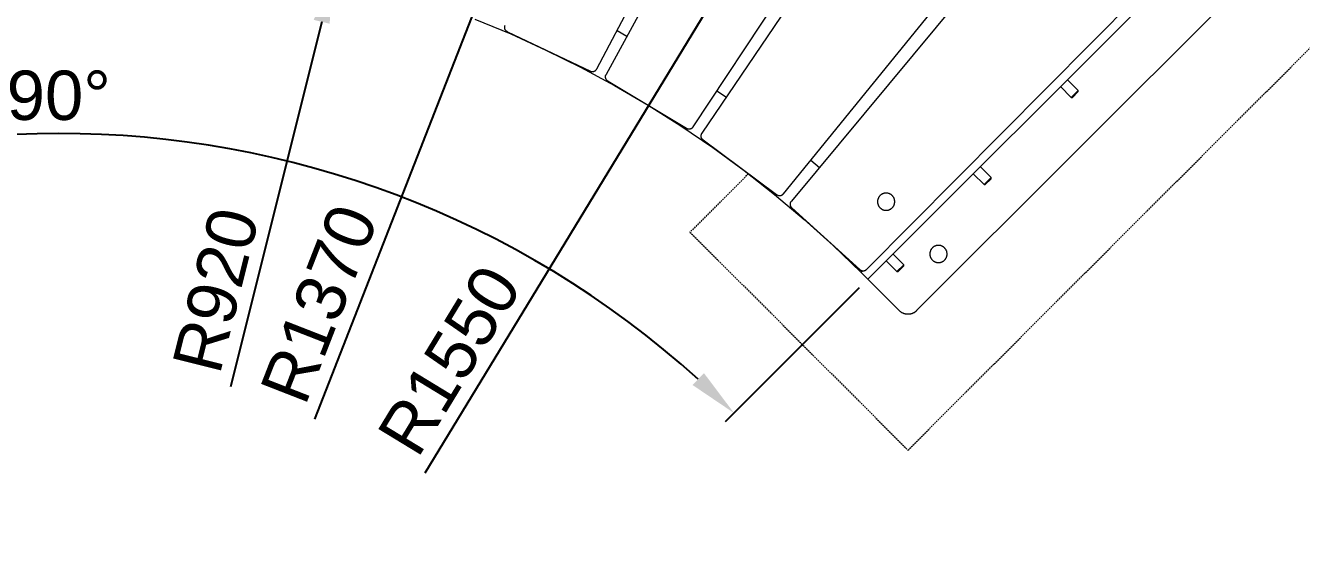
# Model space of a CAD drawing. Header units: millimetres. Extents: x -507 to 4570, y -12 to 3479.
# Drawn here: x 773 to 1808, y 703 to 1133 of the extents above; entities that cross this region are included whole.
import ezdxf

# ---------------------------------------------------------------- set-up
doc = ezdxf.new("R2010")
doc.units = ezdxf.units.MM
doc.linetypes.add('HIDDEN', pattern=[1.905, 1.27, -0.635])
for name, color, linetype, lineweight in [('ZANO_R', 7, 'Continuous', 0), ('ZANO_R_przerywana', 7, 'HIDDEN', 0), ('ZANO_W', 1, 'Continuous', 0)]:
    doc.layers.add(name, color=color, linetype=linetype, lineweight=lineweight)
doc.styles.add('Arial', font='arial.ttf')
doc.styles.get("Standard").update_dxf_attribs({"font": 'ARIALUNI.TTF'})
doc.dimstyles.new('pl i ang', dxfattribs={"dimtxt": 50, "dimasz": 50, "dimexe": 1.25, "dimexo": 0.625, "dimgap": 10, "dimtad": 1, "dimtoh": 1, "dimtxsty": 'Standard', "dimcen": 2.5, "dimclrd": 1, "dimclre": 1, "dimclrt": 1, "dimadec": 0, "dimazin": 0, "dimtfac": 1, "dimtmove": 0, "dimatfit": 3, "dimfxl": 1, "dimarcsym": 1})

# ---------------------------------------------------------------- blocks, each defined once
blk = doc.blocks.new('*D452')
at = {"layer": 'ZANO_W', "color": 1, "lineweight": -2}
for p, q in [((150.6, 920), (259.2, 811.4)), ((1448.9, 920), (1340.3, 811.4))]:
    blk.add_line(p, q, dxfattribs=at)
blk.add_arc((799.7, 270.8), 774.5, 47.9594, 132.0406, dxfattribs=at)
at = {"layer": 'ZANO_W', "color": 1}
for points in [[(276.5, 850.9), (285.7, 841.2), (252.1, 818.5)], [(1313.8, 841.2), (1323, 850.9), (1347.4, 818.5)]]:
    blk.add_solid(points, dxfattribs=at)
at = {"layer": 'ZANO_W', "color": 1, "insert": (799.7, 1076), "char_height": 40, "attachment_point": 5, "style": 'Arial'}
blk.add_mtext('90%%d', dxfattribs=at)
blk = doc.blocks.new('*D453')
at = {"layer": 'ZANO_W', "color": 1, "lineweight": -2}
blk.add_line((1013, 1135.9), (939, 839.8), dxfattribs=at)
at = {"layer": 'ZANO_W', "color": 1}
blk.add_solid([(1019.4, 1134.3), (1006.5, 1137.5), (1022.7, 1174.7)], dxfattribs=at)
at = {"layer": 'ZANO_W', "color": 1, "insert": (927.2, 918.2), "char_height": 40, "attachment_point": 5, "rotation": 75.9775, "style": 'Arial'}
blk.add_mtext('R920', dxfattribs=at)
blk = doc.blocks.new('*D454')
at = {"layer": 'ZANO_W', "color": 1, "lineweight": -2}
blk.add_line((1283.3, 1521.1), (1007.1, 813.4), dxfattribs=at)
at = {"layer": 'ZANO_W', "color": 1}
blk.add_solid([(1289.5, 1518.7), (1277, 1523.6), (1297.8, 1558.4)], dxfattribs=at)
at = {"layer": 'ZANO_W', "color": 1, "insert": (1011, 907.2), "char_height": 40, "attachment_point": 5, "rotation": 68.6823, "style": 'Arial'}
blk.add_mtext('R1370', dxfattribs=at)
blk = doc.blocks.new('*D455')
at = {"layer": 'ZANO_W', "color": 1, "lineweight": -2}
blk.add_line((1584.8, 1571.8), (1096.5, 769.7), dxfattribs=at)
at = {"layer": 'ZANO_W', "color": 1}
blk.add_solid([(1590.5, 1568.4), (1579.1, 1575.3), (1605.6, 1606)], dxfattribs=at)
at = {"layer": 'ZANO_W', "color": 1, "insert": (1116.7, 861.4), "char_height": 40, "attachment_point": 5, "rotation": 58.6713, "style": 'Arial'}
blk.add_mtext('R1550', dxfattribs=at)

msp = doc.modelspace()

# ---------------------------------------------------------------- linework, layer by layer
at = {"layer": 'ZANO_R'}
for p, q in [((1236.1, 1097.7), (1442.5, 1489.1)), ((1454.5, 1482.1), (1243.7, 1093.1)), ((1314.3, 1050.8), (1558.2, 1419.9)), ((1569.4, 1411.8), (1321.4, 1045.5)), ((1387.5, 996.4), (1666.5, 1339.7)), ((1676.9, 1330.6), (1394, 990.4)), ((1454.9, 935), (1766.4, 1249.2)), ((1774.1, 1245.2), (1463, 934.1)), ((1495.5, 901.6), (1799.6, 1205.6)), ((1137.3, 1138), (1166.3, 1126)), ((1161.4, 1131.9), (1161.5, 1132.1)), ((1161.4, 1131.8), (1161.4, 1131.9)), ((1161.4, 1131.7), (1161.4, 1131.8)), ((1161.4, 1131.5), (1161.4, 1131.7)), ((1161.4, 1131.4), (1161.4, 1131.5)), ((1161.4, 1131.3), (1161.4, 1131.4)), ((1161.4, 1131.1), (1161.4, 1131.3)), ((1161.4, 1131), (1161.4, 1131.1)), ((1161.4, 1130.8), (1161.4, 1131)), ((1161.4, 1130.7), (1161.4, 1130.8)), ((1161.5, 1130.6), (1161.4, 1130.7)), ((1161.5, 1132.4), (1161.6, 1132.5)), ((1161.5, 1132.2), (1161.5, 1132.4)), ((1161.5, 1132.1), (1161.5, 1132.2)), ((1161.5, 1130.4), (1161.5, 1130.6)), ((1161.5, 1130.3), (1161.5, 1130.4)), ((1161.6, 1130.2), (1161.5, 1130.3)), ((1161.6, 1132.6), (1161.7, 1132.8)), ((1161.6, 1132.5), (1161.6, 1132.6)), ((1161.6, 1130), (1161.6, 1130.2)), ((1161.7, 1129.9), (1161.6, 1130)), ((1161.7, 1132.8), (1161.7, 1132.9)), ((1161.7, 1129.8), (1161.7, 1129.9)), ((1161.8, 1129.6), (1161.7, 1129.8)), ((1161.8, 1129.5), (1161.8, 1129.6)), ((1161.9, 1129.4), (1161.8, 1129.5)), ((1162, 1129.3), (1161.9, 1129.4)), ((1162, 1129.2), (1162, 1129.3)), ((1162.1, 1129), (1162, 1129.2)), ((1162.2, 1128.9), (1162.1, 1129)), ((1162.3, 1128.8), (1162.2, 1128.9)), ((1162.4, 1128.7), (1162.3, 1128.8)), ((1162.5, 1128.6), (1162.4, 1128.7)), ((1162.6, 1128.5), (1162.5, 1128.6)), ((1162.7, 1128.4), (1162.6, 1128.5)), ((1162.8, 1128.3), (1162.7, 1128.4)), ((1162.9, 1128.2), (1162.8, 1128.3)), ((1163, 1128.1), (1162.9, 1128.2)), ((1163.1, 1128.1), (1163, 1128.1)), ((1252.5, 1128.7), (1260.6, 1124.3)), ((1163.2, 1128), (1163.1, 1128.1)), ((1163.3, 1127.9), (1163.2, 1128)), ((1163.4, 1127.8), (1163.3, 1127.9)), ((1163.6, 1127.8), (1163.4, 1127.8)), ((1163.7, 1127.7), (1163.6, 1127.8)), ((1163.7, 1127.7), (1230.9, 1095.9)), ((1166.3, 1126), (1194.9, 1113)), ((1194.9, 1113), (1223, 1099)), ((1223, 1099), (1250.6, 1084.1)), ((1235.7, 1097), (1235.8, 1097.1)), ((1235.8, 1097.1), (1235.9, 1097.2)), ((1235.9, 1097.3), (1236, 1097.5)), ((1235.9, 1097.2), (1235.9, 1097.3)), ((1236, 1097.5), (1236.1, 1097.6)), ((1236.1, 1097.6), (1236.1, 1097.7)), ((1230.9, 1095.9), (1231, 1095.9)), ((1231, 1095.9), (1231.1, 1095.8)), ((1231.1, 1095.8), (1231.3, 1095.8)), ((1231.3, 1095.8), (1231.4, 1095.7)), ((1231.4, 1095.7), (1231.5, 1095.7)), ((1231.5, 1095.7), (1231.7, 1095.7)), ((1231.7, 1095.7), (1231.8, 1095.6)), ((1231.8, 1095.6), (1232, 1095.6)), ((1232, 1095.6), (1232.1, 1095.6)), ((1232.1, 1095.6), (1232.2, 1095.6)), ((1232.2, 1095.6), (1232.4, 1095.6)), ((1232.4, 1095.6), (1232.5, 1095.6)), ((1232.5, 1095.6), (1232.6, 1095.6)), ((1232.6, 1095.6), (1232.8, 1095.6)), ((1232.8, 1095.6), (1232.9, 1095.6)), ((1232.9, 1095.6), (1233.1, 1095.6)), ((1233.1, 1095.6), (1233.2, 1095.6)), ((1233.2, 1095.6), (1233.3, 1095.6)), ((1233.3, 1095.6), (1233.5, 1095.7)), ((1233.5, 1095.7), (1233.6, 1095.7)), ((1233.6, 1095.7), (1233.7, 1095.7)), ((1233.7, 1095.7), (1233.9, 1095.8)), ((1233.9, 1095.8), (1234, 1095.8)), ((1234, 1095.8), (1234.1, 1095.9)), ((1234.1, 1095.9), (1234.3, 1095.9)), ((1234.3, 1095.9), (1234.4, 1096)), ((1234.4, 1096), (1234.5, 1096)), ((1234.5, 1096), (1234.6, 1096.1)), ((1234.6, 1096.1), (1234.7, 1096.2)), ((1234.7, 1096.2), (1234.9, 1096.3)), ((1234.9, 1096.3), (1235, 1096.3)), ((1235, 1096.3), (1235.1, 1096.4)), ((1235.1, 1096.4), (1235.2, 1096.5)), ((1235.2, 1096.5), (1235.3, 1096.6)), ((1235.3, 1096.6), (1235.4, 1096.7)), ((1235.4, 1096.7), (1235.5, 1096.8)), ((1235.5, 1096.8), (1235.6, 1096.9)), ((1235.6, 1096.9), (1235.7, 1097)), ((1243.2, 1091.7), (1243.3, 1091.8)), ((1243.2, 1091.5), (1243.2, 1091.7)), ((1243.2, 1091.4), (1243.2, 1091.5)), ((1243.2, 1091.2), (1243.2, 1091.4)), ((1243.2, 1091.1), (1243.2, 1091.2)), ((1243.2, 1091), (1243.2, 1091.1)), ((1243.2, 1090.8), (1243.2, 1091)), ((1243.3, 1090.7), (1243.2, 1090.8)), ((1243.3, 1092.2), (1243.4, 1092.3)), ((1243.3, 1092.1), (1243.3, 1092.2)), ((1243.3, 1091.9), (1243.3, 1092.1)), ((1243.3, 1091.8), (1243.3, 1091.9)), ((1243.3, 1090.6), (1243.3, 1090.7)), ((1243.3, 1090.4), (1243.3, 1090.6)), ((1243.3, 1090.3), (1243.3, 1090.4)), ((1243.4, 1090.2), (1243.3, 1090.3)), ((1243.4, 1092.5), (1243.5, 1092.6)), ((1243.4, 1092.3), (1243.4, 1092.5)), ((1243.4, 1090), (1243.4, 1090.2)), ((1243.4, 1089.9), (1243.4, 1090)), ((1243.5, 1089.8), (1243.4, 1089.9)), ((1243.5, 1092.7), (1243.6, 1092.9)), ((1243.5, 1092.6), (1243.5, 1092.7)), ((1243.5, 1089.6), (1243.5, 1089.8)), ((1243.6, 1089.5), (1243.5, 1089.6)), ((1243.6, 1093), (1243.7, 1093.1)), ((1243.6, 1092.9), (1243.6, 1093)), ((1243.7, 1089.4), (1243.6, 1089.5)), ((1243.7, 1089.3), (1243.7, 1089.4)), ((1243.8, 1089.1), (1243.7, 1089.3)), ((1243.9, 1089), (1243.8, 1089.1)), ((1244, 1088.9), (1243.9, 1089)), ((1244, 1088.8), (1244, 1088.9)), ((1244.1, 1088.7), (1244, 1088.8)), ((1244.2, 1088.6), (1244.1, 1088.7)), ((1244.3, 1088.5), (1244.2, 1088.6)), ((1244.4, 1088.4), (1244.3, 1088.5)), ((1244.5, 1088.3), (1244.4, 1088.4)), ((1244.6, 1088.2), (1244.5, 1088.3)), ((1244.7, 1088.1), (1244.6, 1088.2)), ((1244.8, 1088), (1244.7, 1088.1)), ((1244.9, 1087.9), (1244.8, 1088)), ((1245, 1087.8), (1244.9, 1087.9)), ((1245.2, 1087.8), (1245, 1087.8)), ((1245.2, 1087.8), (1308.9, 1049.5)), ((1626.6, 1080.2), (1617.9, 1088.9)), ((1250.6, 1084.1), (1277.8, 1068.2)), ((1333.6, 1080), (1341.3, 1074.8)), ((1612.2, 1083.3), (1620.9, 1074.6)), ((1626.6, 1080.2), (1620.9, 1074.6)), ((1621.9, 1074.6), (1626.6, 1079.3)), ((1626.6, 1079.3), (1626.6, 1080.2)), ((1277.8, 1068.2), (1304.3, 1051.4)), ((1620.9, 1074.6), (1621.9, 1074.6)), ((1304.3, 1051.4), (1330.3, 1033.8)), ((1308.9, 1049.5), (1309, 1049.5)), ((1309, 1049.5), (1309.2, 1049.4)), ((1309.2, 1049.4), (1309.3, 1049.3)), ((1309.3, 1049.3), (1309.4, 1049.3)), ((1309.4, 1049.3), (1309.5, 1049.2)), ((1309.5, 1049.2), (1309.7, 1049.2)), ((1309.7, 1049.2), (1309.8, 1049.1)), ((1309.8, 1049.1), (1309.9, 1049.1)), ((1309.9, 1049.1), (1310.1, 1049.1)), ((1310.1, 1049.1), (1310.2, 1049)), ((1310.2, 1049), (1310.3, 1049)), ((1310.3, 1049), (1310.5, 1049)), ((1310.5, 1049), (1310.6, 1049)), ((1310.6, 1049), (1310.8, 1049)), ((1310.8, 1049), (1310.9, 1049)), ((1310.9, 1049), (1311, 1049)), ((1311, 1049), (1311.2, 1049)), ((1311.2, 1049), (1311.3, 1049)), ((1311.3, 1049), (1311.5, 1049)), ((1311.5, 1049), (1311.6, 1049)), ((1311.6, 1049), (1311.7, 1049)), ((1311.7, 1049), (1311.9, 1049.1)), ((1311.9, 1049.1), (1312, 1049.1)), ((1312, 1049.1), (1312.1, 1049.1)), ((1312.1, 1049.1), (1312.3, 1049.2)), ((1312.3, 1049.2), (1312.4, 1049.2)), ((1312.4, 1049.2), (1312.5, 1049.3)), ((1312.5, 1049.3), (1312.7, 1049.3)), ((1312.7, 1049.3), (1312.8, 1049.4)), ((1312.8, 1049.4), (1312.9, 1049.5)), ((1312.9, 1049.5), (1313, 1049.5)), ((1313, 1049.5), (1313.1, 1049.6)), ((1313.1, 1049.6), (1313.3, 1049.7)), ((1313.3, 1049.7), (1313.4, 1049.8)), ((1313.4, 1049.8), (1313.5, 1049.8)), ((1313.5, 1049.8), (1313.6, 1049.9)), ((1313.6, 1049.9), (1313.7, 1050)), ((1313.7, 1050), (1313.8, 1050.1)), ((1313.8, 1050.1), (1313.9, 1050.2)), ((1313.9, 1050.2), (1314, 1050.3)), ((1314, 1050.3), (1314.1, 1050.4)), ((1314.1, 1050.4), (1314.2, 1050.5)), ((1314.2, 1050.7), (1314.3, 1050.8)), ((1314.2, 1050.5), (1314.2, 1050.7)), ((1321.2, 1045.2), (1321.3, 1045.3)), ((1321.3, 1045.3), (1321.4, 1045.5)), ((1320.7, 1043.8), (1320.8, 1043.9)), ((1320.7, 1043.7), (1320.7, 1043.8)), ((1320.7, 1043.5), (1320.7, 1043.7)), ((1320.7, 1043.4), (1320.7, 1043.5)), ((1320.7, 1043.2), (1320.7, 1043.4)), ((1320.7, 1043.1), (1320.7, 1043.2)), ((1320.7, 1043), (1320.7, 1043.1)), ((1320.7, 1042.8), (1320.7, 1043)), ((1320.7, 1042.7), (1320.7, 1042.8)), ((1320.8, 1042.6), (1320.7, 1042.7)), ((1320.8, 1044.2), (1320.9, 1044.3)), ((1320.8, 1044.1), (1320.8, 1044.2)), ((1320.8, 1043.9), (1320.8, 1044.1)), ((1320.8, 1042.4), (1320.8, 1042.6)), ((1320.8, 1042.3), (1320.8, 1042.4)), ((1320.8, 1042.1), (1320.8, 1042.3)), ((1320.9, 1042), (1320.8, 1042.1)), ((1320.9, 1044.6), (1321, 1044.7)), ((1320.9, 1044.5), (1320.9, 1044.6)), ((1320.9, 1044.3), (1320.9, 1044.5)), ((1320.9, 1041.9), (1320.9, 1042)), ((1321, 1041.8), (1320.9, 1041.9)), ((1321, 1044.7), (1321.1, 1044.9)), ((1321, 1041.6), (1321, 1041.8)), ((1321.1, 1041.5), (1321, 1041.6)), ((1321.1, 1045), (1321.2, 1045.1)), ((1321.1, 1044.9), (1321.1, 1045)), ((1321.2, 1041.4), (1321.1, 1041.5)), ((1321.2, 1045.1), (1321.2, 1045.2)), ((1321.2, 1041.3), (1321.2, 1041.4)), ((1321.3, 1041.1), (1321.2, 1041.3)), ((1321.4, 1041), (1321.3, 1041.1)), ((1321.4, 1040.9), (1321.4, 1041)), ((1321.5, 1040.8), (1321.4, 1040.9)), ((1321.6, 1040.7), (1321.5, 1040.8)), ((1321.7, 1040.6), (1321.6, 1040.7)), ((1321.8, 1040.5), (1321.7, 1040.6)), ((1321.9, 1040.4), (1321.8, 1040.5)), ((1322, 1040.3), (1321.9, 1040.4)), ((1322.1, 1040.2), (1322, 1040.3)), ((1322.2, 1040.1), (1322.1, 1040.2)), ((1322.3, 1040), (1322.2, 1040.1)), ((1322.3, 1040), (1382, 995.7)), ((1330.3, 1033.8), (1355.6, 1015.2)), ((1355.6, 1015.2), (1380.3, 995.8)), ((1409.6, 1023.6), (1416.7, 1017.7)), ((1555.9, 1009.5), (1547.2, 1018.2)), ((1541.5, 1012.6), (1550.2, 1003.9)), ((1555.9, 1009.5), (1550.2, 1003.9)), ((1551.2, 1003.9), (1555.9, 1008.6)), ((1555.9, 1008.6), (1555.9, 1009.5)), ((1380.3, 995.8), (1404.4, 975.6)), ((1382, 995.7), (1382.1, 995.6)), ((1382.1, 995.6), (1382.2, 995.5)), ((1382.2, 995.5), (1382.3, 995.5)), ((1382.3, 995.5), (1382.5, 995.4)), ((1382.5, 995.4), (1382.6, 995.3)), ((1382.6, 995.3), (1382.7, 995.3)), ((1382.7, 995.3), (1382.8, 995.2)), ((1382.8, 995.2), (1383, 995.2)), ((1383, 995.2), (1383.1, 995.1)), ((1383.1, 995.1), (1383.2, 995.1)), ((1383.2, 995.1), (1383.4, 995)), ((1383.4, 995), (1383.5, 995)), ((1383.5, 995), (1383.6, 995)), ((1383.6, 995), (1383.8, 994.9)), ((1383.8, 994.9), (1383.9, 994.9)), ((1383.9, 994.9), (1384.1, 994.9)), ((1384.1, 994.9), (1384.2, 994.9)), ((1384.2, 994.9), (1384.3, 994.9)), ((1384.3, 994.9), (1384.5, 994.9)), ((1384.5, 994.9), (1384.6, 994.9)), ((1384.6, 994.9), (1384.7, 994.9)), ((1384.7, 994.9), (1384.9, 994.9)), ((1384.9, 994.9), (1385, 994.9)), ((1385, 994.9), (1385.2, 995)), ((1385.2, 995), (1385.3, 995)), ((1385.3, 995), (1385.4, 995)), ((1385.4, 995), (1385.6, 995.1)), ((1385.6, 995.1), (1385.7, 995.1)), ((1385.7, 995.1), (1385.8, 995.2)), ((1385.8, 995.2), (1386, 995.2)), ((1386, 995.2), (1386.1, 995.3)), ((1386.1, 995.3), (1386.2, 995.3)), ((1386.2, 995.3), (1386.3, 995.4)), ((1386.3, 995.4), (1386.4, 995.5)), ((1386.4, 995.5), (1386.6, 995.5)), ((1386.6, 995.5), (1386.7, 995.6)), ((1386.7, 995.6), (1386.8, 995.7)), ((1386.8, 995.7), (1386.9, 995.8)), ((1386.9, 995.8), (1387, 995.9)), ((1387, 995.9), (1387.1, 996)), ((1387.1, 996), (1387.2, 996.1)), ((1387.2, 996.1), (1387.3, 996.2)), ((1387.3, 996.2), (1387.4, 996.3)), ((1387.4, 996.3), (1387.5, 996.4)), ((1464.8, 993.6), (1464.7, 993.4)), ((1464.9, 993.8), (1464.8, 993.6)), ((1465.1, 994), (1464.9, 993.8)), ((1465.2, 994.2), (1465.1, 994)), ((1465.4, 994.4), (1465.2, 994.2)), ((1465.5, 994.5), (1465.4, 994.4)), ((1465.7, 994.7), (1465.5, 994.5)), ((1465.8, 994.9), (1465.7, 994.7)), ((1466, 995.1), (1465.8, 994.9)), ((1466.2, 995.2), (1466, 995.1)), ((1466.4, 995.4), (1466.2, 995.2)), ((1466.6, 995.5), (1466.4, 995.4)), ((1466.8, 995.7), (1466.6, 995.5)), ((1467, 995.8), (1466.8, 995.7)), ((1467.2, 995.9), (1467, 995.8)), ((1467.4, 996.1), (1467.2, 995.9)), ((1467.6, 996.2), (1467.4, 996.1)), ((1467.8, 996.3), (1467.6, 996.2)), ((1468, 996.4), (1467.8, 996.3)), ((1468.3, 996.5), (1468, 996.4)), ((1468.5, 996.6), (1468.3, 996.5)), ((1468.7, 996.6), (1468.5, 996.6)), ((1469, 996.7), (1468.7, 996.6)), ((1469.2, 996.8), (1469, 996.7)), ((1469.4, 996.8), (1469.2, 996.8)), ((1469.7, 996.9), (1469.4, 996.8)), ((1469.9, 996.9), (1469.7, 996.9)), ((1470.1, 996.9), (1469.9, 996.9)), ((1470.4, 996.9), (1470.1, 996.9)), ((1470.6, 997), (1470.4, 996.9)), ((1470.9, 997), (1470.6, 997)), ((1471.1, 996.9), (1470.9, 997)), ((1471.4, 996.9), (1471.1, 996.9)), ((1471.6, 996.9), (1471.4, 996.9)), ((1471.8, 996.9), (1471.6, 996.9)), ((1472.1, 996.8), (1471.8, 996.9)), ((1472.3, 996.8), (1472.1, 996.8)), ((1472.6, 996.7), (1472.3, 996.8)), ((1472.8, 996.7), (1472.6, 996.7)), ((1473, 996.6), (1472.8, 996.7)), ((1473.3, 996.5), (1473, 996.6)), ((1473.5, 996.4), (1473.3, 996.5)), ((1473.7, 996.3), (1473.5, 996.4)), ((1473.9, 996.2), (1473.7, 996.3)), ((1474.1, 996.1), (1473.9, 996.2)), ((1474.3, 996), (1474.1, 996.1)), ((1474.6, 995.9), (1474.3, 996)), ((1474.8, 995.7), (1474.6, 995.9)), ((1475, 995.6), (1474.8, 995.7)), ((1475.1, 995.4), (1475, 995.6)), ((1475.3, 995.3), (1475.1, 995.4)), ((1475.5, 995.1), (1475.3, 995.3)), ((1475.7, 995), (1475.5, 995.1)), ((1475.9, 994.8), (1475.7, 995)), ((1476, 994.6), (1475.9, 994.8)), ((1476.2, 994.4), (1476, 994.6)), ((1476.3, 994.2), (1476.2, 994.4)), ((1476.5, 994), (1476.3, 994.2)), ((1476.6, 993.8), (1476.5, 994)), ((1476.8, 993.6), (1476.6, 993.8)), ((1476.9, 993.4), (1476.8, 993.6)), ((1550.2, 1003.9), (1551.2, 1003.9)), ((1393.1, 988.5), (1393.2, 988.7)), ((1393.1, 988.4), (1393.1, 988.5)), ((1393.1, 988.3), (1393.1, 988.4)), ((1393.1, 988.1), (1393.1, 988.3)), ((1393.1, 988), (1393.1, 988.1)), ((1393.1, 987.8), (1393.1, 988)), ((1393.1, 987.7), (1393.1, 987.8)), ((1393.1, 987.6), (1393.1, 987.7)), ((1393.1, 987.4), (1393.1, 987.6)), ((1393.1, 987.3), (1393.1, 987.4)), ((1393.1, 987.2), (1393.1, 987.3)), ((1393.2, 987), (1393.1, 987.2)), ((1393.2, 988.9), (1393.3, 989.1)), ((1393.2, 988.8), (1393.2, 988.9)), ((1393.2, 988.7), (1393.2, 988.8)), ((1393.2, 986.9), (1393.2, 987)), ((1393.2, 986.7), (1393.2, 986.9)), ((1393.3, 986.6), (1393.2, 986.7)), ((1393.3, 989.2), (1393.4, 989.3)), ((1393.3, 989.1), (1393.3, 989.2)), ((1393.3, 986.5), (1393.3, 986.6)), ((1393.4, 986.4), (1393.3, 986.5)), ((1393.4, 989.5), (1393.5, 989.6)), ((1393.4, 989.3), (1393.4, 989.5)), ((1393.4, 986.2), (1393.4, 986.4)), ((1393.5, 986.1), (1393.4, 986.2)), ((1393.5, 989.7), (1393.6, 989.8)), ((1393.5, 989.6), (1393.5, 989.7)), ((1393.5, 986), (1393.5, 986.1)), ((1393.6, 985.9), (1393.5, 986)), ((1393.6, 989.8), (1393.7, 989.9)), ((1393.7, 985.7), (1393.6, 985.9)), ((1393.7, 989.9), (1393.8, 990.1)), ((1393.8, 985.6), (1393.7, 985.7)), ((1393.8, 990.2), (1393.9, 990.3)), ((1393.8, 990.1), (1393.8, 990.2)), ((1393.8, 985.5), (1393.8, 985.6)), ((1393.9, 985.4), (1393.8, 985.5)), ((1393.9, 990.3), (1394, 990.4)), ((1394, 985.3), (1393.9, 985.4)), ((1394.1, 985.2), (1394, 985.3)), ((1394.2, 985.1), (1394.1, 985.2)), ((1394.3, 985), (1394.2, 985.1)), ((1394.4, 984.9), (1394.3, 985)), ((1394.4, 984.9), (1449.4, 934.9)), ((1463.9, 991.1), (1463.8, 990.8)), ((1463.8, 990.8), (1463.8, 990.6)), ((1463.8, 990.6), (1463.8, 990.3)), ((1463.8, 990.3), (1463.8, 990.1)), ((1463.8, 990.1), (1463.8, 989.9)), ((1463.8, 989.9), (1463.8, 989.6)), ((1463.8, 989.6), (1463.8, 989.4)), ((1463.8, 989.4), (1463.8, 989.1)), ((1463.8, 989.1), (1463.9, 988.9)), ((1464, 991.5), (1463.9, 991.3)), ((1463.9, 991.3), (1463.9, 991.1)), ((1463.9, 988.9), (1463.9, 988.6)), ((1463.9, 988.6), (1464, 988.4)), ((1464.1, 992), (1464, 991.8)), ((1464, 991.8), (1464, 991.5)), ((1464, 988.4), (1464, 988.2)), ((1464, 988.2), (1464.1, 987.9)), ((1464.2, 992.2), (1464.1, 992)), ((1464.1, 987.9), (1464.2, 987.7)), ((1464.3, 992.5), (1464.2, 992.2)), ((1464.2, 987.7), (1464.2, 987.5)), ((1464.2, 987.5), (1464.3, 987.3)), ((1464.4, 992.7), (1464.3, 992.5)), ((1464.3, 987.3), (1464.4, 987)), ((1464.5, 992.9), (1464.4, 992.7)), ((1464.4, 987), (1464.5, 986.8)), ((1464.6, 993.1), (1464.5, 992.9)), ((1464.5, 986.8), (1464.6, 986.6)), ((1464.7, 993.4), (1464.6, 993.1)), ((1464.6, 986.6), (1464.8, 986.4)), ((1464.8, 986.4), (1464.9, 986.2)), ((1464.9, 986.2), (1465, 986)), ((1465, 986), (1465.2, 985.8)), ((1465.2, 985.8), (1465.3, 985.6)), ((1465.3, 985.6), (1465.5, 985.4)), ((1465.5, 985.4), (1465.6, 985.2)), ((1465.6, 985.2), (1465.8, 985)), ((1465.8, 985), (1466, 984.9)), ((1466, 984.9), (1466.2, 984.7)), ((1466.2, 984.7), (1466.3, 984.6)), ((1466.3, 984.6), (1466.5, 984.4)), ((1466.5, 984.4), (1466.7, 984.3)), ((1466.7, 984.3), (1466.9, 984.1)), ((1466.9, 984.1), (1467.1, 984)), ((1467.1, 984), (1467.3, 983.9)), ((1467.3, 983.9), (1467.6, 983.7)), ((1467.6, 983.7), (1467.8, 983.6)), ((1467.8, 983.6), (1468, 983.5)), ((1468, 983.5), (1468.2, 983.4)), ((1468.2, 983.4), (1468.4, 983.4)), ((1468.4, 983.4), (1468.7, 983.3)), ((1468.7, 983.3), (1468.9, 983.2)), ((1468.9, 983.2), (1469.1, 983.2)), ((1472.5, 983.2), (1472.7, 983.2)), ((1472.7, 983.2), (1473, 983.3)), ((1473, 983.3), (1473.2, 983.4)), ((1473.2, 983.4), (1473.4, 983.5)), ((1473.4, 983.5), (1473.7, 983.6)), ((1473.7, 983.6), (1473.9, 983.7)), ((1473.9, 983.7), (1474.1, 983.8)), ((1474.1, 983.8), (1474.3, 983.9)), ((1474.3, 983.9), (1474.5, 984)), ((1474.5, 984), (1474.7, 984.2)), ((1474.7, 984.2), (1474.9, 984.3)), ((1474.9, 984.3), (1475.1, 984.4)), ((1475.1, 984.4), (1475.3, 984.6)), ((1475.3, 984.6), (1475.5, 984.8)), ((1475.5, 984.8), (1475.7, 984.9)), ((1475.7, 984.9), (1475.8, 985.1)), ((1475.8, 985.1), (1476, 985.3)), ((1476, 985.3), (1476.2, 985.5)), ((1476.2, 985.5), (1476.3, 985.6)), ((1476.3, 985.6), (1476.5, 985.8)), ((1476.5, 985.8), (1476.6, 986)), ((1476.6, 986), (1476.7, 986.2)), ((1476.7, 986.2), (1476.9, 986.5)), ((1477, 993.2), (1476.9, 993.4)), ((1476.9, 986.5), (1477, 986.7)), ((1477.1, 993), (1477, 993.2)), ((1477, 986.7), (1477.1, 986.9)), ((1477.2, 992.8), (1477.1, 993)), ((1477.1, 986.9), (1477.2, 987.1)), ((1477.3, 992.5), (1477.2, 992.8)), ((1477.2, 987.1), (1477.3, 987.3)), ((1477.4, 992.3), (1477.3, 992.5)), ((1477.3, 987.3), (1477.4, 987.5)), ((1477.5, 992.1), (1477.4, 992.3)), ((1477.4, 987.8), (1477.5, 988)), ((1477.4, 987.5), (1477.4, 987.8)), ((1477.5, 991.8), (1477.5, 992.1)), ((1477.6, 991.6), (1477.5, 991.8)), ((1477.5, 988), (1477.6, 988.2)), ((1477.6, 991.4), (1477.6, 991.6)), ((1477.7, 991.1), (1477.6, 991.4)), ((1477.6, 988.5), (1477.7, 988.7)), ((1477.6, 988.2), (1477.6, 988.5)), ((1477.7, 990.9), (1477.7, 991.1)), ((1477.8, 990.7), (1477.7, 990.9)), ((1477.7, 989), (1477.8, 989.2)), ((1477.7, 988.7), (1477.7, 989)), ((1477.8, 990.4), (1477.8, 990.7)), ((1477.8, 990.2), (1477.8, 990.4)), ((1477.8, 989.9), (1477.8, 990.2)), ((1477.8, 989.7), (1477.8, 989.9)), ((1477.8, 989.4), (1477.8, 989.7)), ((1477.8, 989.2), (1477.8, 989.4)), ((1404.4, 975.6), (1427.7, 954.5)), ((1469.1, 983.2), (1469.4, 983.1)), ((1469.4, 983.1), (1469.6, 983.1)), ((1469.6, 983.1), (1469.9, 983)), ((1469.9, 983), (1470.1, 983)), ((1470.1, 983), (1470.3, 983)), ((1470.3, 983), (1470.6, 983)), ((1470.6, 983), (1470.8, 983)), ((1470.8, 983), (1471.1, 983)), ((1471.1, 983), (1471.3, 983)), ((1471.3, 983), (1471.6, 983)), ((1471.6, 983), (1471.8, 983)), ((1471.8, 983), (1472, 983.1)), ((1472, 983.1), (1472.3, 983.1)), ((1472.3, 983.1), (1472.5, 983.2)), ((1427.7, 954.5), (1450.3, 932.7)), ((1508, 952.2), (1507.9, 952)), ((1508.2, 952.4), (1508, 952.2)), ((1508.4, 952.6), (1508.2, 952.4)), ((1508.5, 952.7), (1508.4, 952.6)), ((1508.7, 952.9), (1508.5, 952.7)), ((1508.9, 953), (1508.7, 952.9)), ((1509.1, 953.2), (1508.9, 953)), ((1509.3, 953.3), (1509.1, 953.2)), ((1509.5, 953.5), (1509.3, 953.3)), ((1509.7, 953.6), (1509.5, 953.5)), ((1509.9, 953.7), (1509.7, 953.6)), ((1510.1, 953.8), (1509.9, 953.7)), ((1510.4, 953.9), (1510.1, 953.8)), ((1510.6, 954), (1510.4, 953.9)), ((1510.8, 954.1), (1510.6, 954)), ((1511, 954.2), (1510.8, 954.1)), ((1511.3, 954.3), (1511, 954.2)), ((1511.5, 954.3), (1511.3, 954.3)), ((1511.8, 954.4), (1511.5, 954.3)), ((1512, 954.4), (1511.8, 954.4)), ((1512.2, 954.5), (1512, 954.4)), ((1512.5, 954.5), (1512.2, 954.5)), ((1512.7, 954.5), (1512.5, 954.5)), ((1513, 954.5), (1512.7, 954.5)), ((1513.2, 954.5), (1513, 954.5)), ((1513.4, 954.5), (1513.2, 954.5)), ((1513.7, 954.5), (1513.4, 954.5)), ((1513.9, 954.5), (1513.7, 954.5)), ((1514.2, 954.5), (1513.9, 954.5)), ((1514.4, 954.4), (1514.2, 954.5)), ((1514.6, 954.4), (1514.4, 954.4)), ((1514.9, 954.3), (1514.6, 954.4)), ((1515.1, 954.3), (1514.9, 954.3)), ((1515.4, 954.2), (1515.1, 954.3)), ((1515.6, 954.1), (1515.4, 954.2)), ((1515.8, 954), (1515.6, 954.1)), ((1516, 953.9), (1515.8, 954)), ((1516.3, 953.8), (1516, 953.9)), ((1516.5, 953.7), (1516.3, 953.8)), ((1516.7, 953.6), (1516.5, 953.7)), ((1516.9, 953.5), (1516.7, 953.6)), ((1517.1, 953.4), (1516.9, 953.5)), ((1517.3, 953.2), (1517.1, 953.4)), ((1517.5, 953.1), (1517.3, 953.2)), ((1517.7, 952.9), (1517.5, 953.1)), ((1517.9, 952.8), (1517.7, 952.9)), ((1518, 952.6), (1517.9, 952.8)), ((1518.2, 952.4), (1518, 952.6)), ((1518.4, 952.3), (1518.2, 952.4)), ((1518.5, 952.1), (1518.4, 952.3)), ((1470.8, 941.9), (1479.5, 933.2)), ((1485.2, 938.8), (1476.4, 947.5)), ((1506.3, 948.3), (1506.2, 948.1)), ((1506.2, 948.1), (1506.2, 947.8)), ((1506.2, 947.8), (1506.2, 947.6)), ((1506.2, 947.6), (1506.2, 947.3)), ((1506.2, 947.3), (1506.2, 947.1)), ((1506.2, 947.1), (1506.3, 946.8)), ((1506.4, 949), (1506.3, 948.8)), ((1506.3, 948.8), (1506.3, 948.5)), ((1506.3, 948.5), (1506.3, 948.3)), ((1506.3, 946.8), (1506.3, 946.6)), ((1506.3, 946.6), (1506.3, 946.4)), ((1506.3, 946.4), (1506.4, 946.1)), ((1506.5, 949.5), (1506.4, 949.2)), ((1506.4, 949.2), (1506.4, 949)), ((1506.4, 946.1), (1506.4, 945.9)), ((1506.4, 945.9), (1506.5, 945.6)), ((1506.6, 949.7), (1506.5, 949.5)), ((1506.5, 945.6), (1506.5, 945.4)), ((1506.5, 945.4), (1506.6, 945.2)), ((1506.7, 949.9), (1506.6, 949.7)), ((1506.6, 945.2), (1506.7, 945)), ((1506.8, 950.4), (1506.7, 950.2)), ((1506.7, 950.2), (1506.7, 949.9)), ((1506.7, 945), (1506.8, 944.7)), ((1506.9, 950.6), (1506.8, 950.4)), ((1506.8, 944.7), (1506.9, 944.5)), ((1507, 950.8), (1506.9, 950.6)), ((1506.9, 944.5), (1507, 944.3)), ((1507.2, 951), (1507, 950.8)), ((1507, 944.3), (1507.1, 944.1)), ((1507.1, 944.1), (1507.3, 943.9)), ((1507.3, 951.3), (1507.2, 951)), ((1507.4, 951.5), (1507.3, 951.3)), ((1507.3, 943.9), (1507.4, 943.7)), ((1507.6, 951.7), (1507.4, 951.5)), ((1507.4, 943.7), (1507.5, 943.5)), ((1507.5, 943.5), (1507.7, 943.3)), ((1507.7, 951.8), (1507.6, 951.7)), ((1507.9, 952), (1507.7, 951.8)), ((1507.7, 943.3), (1507.8, 943.1)), ((1507.8, 943.1), (1508, 942.9)), ((1508, 942.9), (1508.1, 942.7)), ((1508.1, 942.7), (1508.3, 942.5)), ((1508.3, 942.5), (1508.5, 942.4)), ((1508.5, 942.4), (1508.7, 942.2)), ((1508.7, 942.2), (1508.9, 942.1)), ((1508.9, 942.1), (1509, 941.9)), ((1509, 941.9), (1509.2, 941.8)), ((1517, 941.7), (1517.2, 941.8)), ((1517.2, 941.8), (1517.4, 941.9)), ((1517.4, 941.9), (1517.6, 942.1)), ((1517.6, 942.1), (1517.8, 942.2)), ((1517.8, 942.2), (1518, 942.4)), ((1518, 942.4), (1518.2, 942.6)), ((1518.2, 942.6), (1518.3, 942.7)), ((1518.3, 942.7), (1518.5, 942.9)), ((1518.7, 951.9), (1518.5, 952.1)), ((1518.5, 942.9), (1518.7, 943.1)), ((1518.8, 951.7), (1518.7, 951.9)), ((1518.7, 943.1), (1518.8, 943.3)), ((1519, 951.5), (1518.8, 951.7)), ((1518.8, 943.3), (1518.9, 943.5)), ((1518.9, 943.5), (1519.1, 943.7)), ((1519.1, 951.3), (1519, 951.5)), ((1519.3, 951.1), (1519.1, 951.3)), ((1519.1, 943.7), (1519.2, 943.9)), ((1519.2, 943.9), (1519.3, 944.1)), ((1519.4, 950.9), (1519.3, 951.1)), ((1519.3, 944.1), (1519.4, 944.3)), ((1519.5, 950.7), (1519.4, 950.9)), ((1519.4, 944.3), (1519.6, 944.5)), ((1519.6, 950.4), (1519.5, 950.7)), ((1519.7, 950.2), (1519.6, 950.4)), ((1519.6, 944.5), (1519.7, 944.8)), ((1519.8, 950), (1519.7, 950.2)), ((1519.7, 945), (1519.8, 945.2)), ((1519.7, 944.8), (1519.7, 945)), ((1519.9, 949.8), (1519.8, 950)), ((1519.8, 945.2), (1519.9, 945.5)), ((1519.9, 949.5), (1519.9, 949.8)), ((1520, 949.3), (1519.9, 949.5)), ((1519.9, 945.5), (1520, 945.7)), ((1520.1, 949.1), (1520, 949.3)), ((1520, 945.9), (1520.1, 946.2)), ((1520, 945.7), (1520, 945.9)), ((1520.1, 948.8), (1520.1, 949.1)), ((1520.1, 948.6), (1520.1, 948.8)), ((1520.2, 948.3), (1520.1, 948.6)), ((1520.1, 946.4), (1520.2, 946.6)), ((1520.1, 946.2), (1520.1, 946.4)), ((1520.2, 948.1), (1520.2, 948.3)), ((1520.2, 947.9), (1520.2, 948.1)), ((1520.2, 947.6), (1520.2, 947.9)), ((1520.2, 947.4), (1520.2, 947.6)), ((1520.2, 947.1), (1520.2, 947.4)), ((1520.2, 946.9), (1520.2, 947.1)), ((1520.2, 946.6), (1520.2, 946.9)), ((1449.4, 934.9), (1449.5, 934.8)), ((1449.5, 934.8), (1449.6, 934.7)), ((1449.6, 934.7), (1449.7, 934.6)), ((1449.7, 934.6), (1449.9, 934.6)), ((1449.9, 934.6), (1450, 934.5)), ((1450, 934.5), (1450.1, 934.4)), ((1450.1, 934.4), (1450.2, 934.3)), ((1450.2, 934.3), (1450.3, 934.3)), ((1450.3, 934.3), (1450.5, 934.2)), ((1450.3, 932.7), (1451.5, 933.9)), ((1450.3, 932.7), (1455.9, 927)), ((1450.5, 934.2), (1450.6, 934.2)), ((1450.6, 934.2), (1450.7, 934.1)), ((1450.7, 934.1), (1450.8, 934.1)), ((1450.8, 934.1), (1451, 934)), ((1451, 934), (1451.1, 934)), ((1451.1, 934), (1451.2, 934)), ((1451.2, 934), (1451.4, 933.9)), ((1451.4, 933.9), (1451.5, 933.9)), ((1451.5, 933.9), (1451.7, 933.9)), ((1451.7, 933.9), (1451.8, 933.9)), ((1451.8, 933.9), (1451.9, 933.9)), ((1451.9, 933.9), (1452.1, 933.9)), ((1452.1, 933.9), (1452.2, 933.9)), ((1452.2, 933.9), (1452.4, 933.9)), ((1452.4, 933.9), (1452.5, 933.9)), ((1452.5, 933.9), (1452.6, 933.9)), ((1452.6, 933.9), (1452.8, 933.9)), ((1452.8, 933.9), (1452.9, 933.9)), ((1452.9, 933.9), (1453, 934)), ((1453, 934), (1453.2, 934)), ((1453.2, 934), (1453.3, 934)), ((1453.3, 934), (1453.4, 934.1)), ((1453.4, 934.1), (1453.6, 934.1)), ((1453.6, 934.1), (1453.7, 934.2)), ((1453.7, 934.2), (1453.8, 934.2)), ((1453.8, 934.2), (1453.9, 934.3)), ((1453.9, 934.3), (1454.1, 934.4)), ((1454.1, 934.4), (1454.2, 934.4)), ((1454.2, 934.4), (1454.3, 934.5)), ((1454.3, 934.5), (1454.4, 934.6)), ((1454.4, 934.6), (1454.5, 934.7)), ((1454.5, 934.7), (1454.6, 934.8)), ((1454.6, 934.8), (1454.7, 934.9)), ((1454.7, 934.9), (1454.9, 934.9)), ((1454.9, 934.9), (1454.9, 935)), ((1455.9, 927), (1463, 934.1)), ((1485.2, 938.8), (1479.5, 933.2)), ((1479.5, 933.2), (1480.5, 933.2)), ((1480.5, 933.2), (1485.2, 937.8)), ((1485.2, 937.8), (1485.2, 938.8)), ((1509.2, 941.8), (1509.4, 941.6)), ((1509.4, 941.6), (1509.7, 941.5)), ((1509.7, 941.5), (1509.9, 941.4)), ((1509.9, 941.4), (1510.1, 941.3)), ((1510.1, 941.3), (1510.3, 941.2)), ((1510.3, 941.2), (1510.5, 941.1)), ((1510.5, 941.1), (1510.7, 941)), ((1510.7, 941), (1511, 940.9)), ((1511, 940.9), (1511.2, 940.8)), ((1511.2, 940.8), (1511.4, 940.8)), ((1511.4, 940.8), (1511.7, 940.7)), ((1511.7, 940.7), (1511.9, 940.7)), ((1511.9, 940.7), (1512.2, 940.6)), ((1512.2, 940.6), (1512.4, 940.6)), ((1512.4, 940.6), (1512.6, 940.6)), ((1512.6, 940.6), (1512.9, 940.5)), ((1512.9, 940.5), (1513.1, 940.5)), ((1513.1, 940.5), (1513.4, 940.5)), ((1513.4, 940.5), (1513.6, 940.5)), ((1513.6, 940.5), (1513.8, 940.6)), ((1513.8, 940.6), (1514.1, 940.6)), ((1514.1, 940.6), (1514.3, 940.6)), ((1514.3, 940.6), (1514.6, 940.7)), ((1514.6, 940.7), (1514.8, 940.7)), ((1514.8, 940.7), (1515, 940.8)), ((1515, 940.8), (1515.3, 940.8)), ((1515.3, 940.8), (1515.5, 940.9)), ((1515.5, 940.9), (1515.7, 941)), ((1515.7, 941), (1516, 941.1)), ((1516, 941.1), (1516.2, 941.2)), ((1516.2, 941.2), (1516.4, 941.3)), ((1516.4, 941.3), (1516.6, 941.4)), ((1516.6, 941.4), (1516.8, 941.5)), ((1516.8, 941.5), (1517, 941.7)), ((1455.9, 927), (1481.4, 901.6)), ((1481.6, 901.3), (1481.4, 901.6)), ((1481.9, 901.1), (1481.6, 901.3)), ((1482.2, 900.9), (1481.9, 901.1)), ((1482.4, 900.7), (1482.2, 900.9)), ((1482.7, 900.5), (1482.4, 900.7)), ((1483, 900.3), (1482.7, 900.5)), ((1494.2, 900.5), (1494, 900.3)), ((1494.5, 900.7), (1494.2, 900.5)), ((1494.8, 900.9), (1494.5, 900.7)), ((1495, 901.1), (1494.8, 900.9)), ((1495.3, 901.3), (1495, 901.1)), ((1495.5, 901.6), (1495.3, 901.3)), ((1483.3, 900.1), (1483, 900.3)), ((1483.6, 899.9), (1483.3, 900.1)), ((1483.9, 899.8), (1483.6, 899.9)), ((1484.2, 899.6), (1483.9, 899.8)), ((1484.5, 899.5), (1484.2, 899.6)), ((1484.8, 899.3), (1484.5, 899.5)), ((1485.1, 899.2), (1484.8, 899.3)), ((1485.4, 899.1), (1485.1, 899.2)), ((1485.8, 899), (1485.4, 899.1)), ((1486.1, 898.9), (1485.8, 899)), ((1486.4, 898.8), (1486.1, 898.9)), ((1486.8, 898.8), (1486.4, 898.8)), ((1487.1, 898.7), (1486.8, 898.8)), ((1487.4, 898.7), (1487.1, 898.7)), ((1487.8, 898.7), (1487.4, 898.7)), ((1488.1, 898.6), (1487.8, 898.7)), ((1488.5, 898.6), (1488.1, 898.6)), ((1488.8, 898.6), (1488.5, 898.6)), ((1489.2, 898.7), (1488.8, 898.6)), ((1489.5, 898.7), (1489.2, 898.7)), ((1489.8, 898.7), (1489.5, 898.7)), ((1490.2, 898.8), (1489.8, 898.7)), ((1490.5, 898.8), (1490.2, 898.8)), ((1490.8, 898.9), (1490.5, 898.8)), ((1491.2, 899), (1490.8, 898.9)), ((1491.5, 899.1), (1491.2, 899)), ((1491.8, 899.2), (1491.5, 899.1)), ((1492.1, 899.3), (1491.8, 899.2)), ((1492.5, 899.5), (1492.1, 899.3)), ((1492.8, 899.6), (1492.5, 899.5)), ((1493.1, 899.8), (1492.8, 899.6)), ((1493.4, 899.9), (1493.1, 899.8)), ((1493.7, 900.1), (1493.4, 899.9)), ((1494, 900.3), (1493.7, 900.1))]:
    msp.add_line(p, q, dxfattribs=at)
at = {"layer": 'ZANO_R_przerywana'}
for p, q in [((1488.5, 788.4), (1912.7, 1212.7)), ((1359.1, 1012.6), (1311.7, 965.2)), ((1311.7, 965.2), (1488.5, 788.4))]:
    msp.add_line(p, q, dxfattribs=at)
at = {"layer": 'ZANO_W'}
msp.add_lwpolyline([(1455.9, 927), (1455.8, 926.8)], dxfattribs=at)

# ---------------------------------------------------------------- dimensions: what is measured, and where the dimension line sits
for center, mpoint, picture, middle in [((799.7, 282.1), (1605.6, 1606), '*D455', (1142.7, 845.6)), ((799.7, 282.1), (1297.8, 1558.4), '*D454', (1039.3, 896.1)), ((799.7, 282.2), (1022.7, 1174.7), '*D453', (956.7, 910.8))]:
    dim = msp.add_radius_dim(center=center, mpoint=mpoint, dimstyle='pl i ang', override={"dimtxt": 40, "dimasz": 40, "dimexe": 10, "dimexo": 10, "dimtoh": 0, "dimdec": 0, "dimtxsty": 'Arial', "dimtdec": 0, "dimtmove": 1}, dxfattribs=at)
    dim.commit()
    dim.dimension.update_dxf_attribs({"geometry": picture, "text_midpoint": middle, "dimtype": 164})
dim = msp.add_angular_dim_2l(base=(1000.2, 1019), line1=((1455.9, 927), (1463, 934.1)), line2=((136.5, 934.1), (143.6, 927)), dimstyle='pl i ang', override={"dimtxt": 40, "dimasz": 40, "dimexe": 10, "dimexo": 10, "dimtoh": 0, "dimdec": 0, "dimtxsty": 'Arial', "dimtdec": 0, "dimtmove": 1}, dxfattribs=at)
dim.commit()
dim.dimension.update_dxf_attribs({"geometry": '*D452', "text_midpoint": (799.7, 1076)})

doc.saveas('drawing.dxf')
